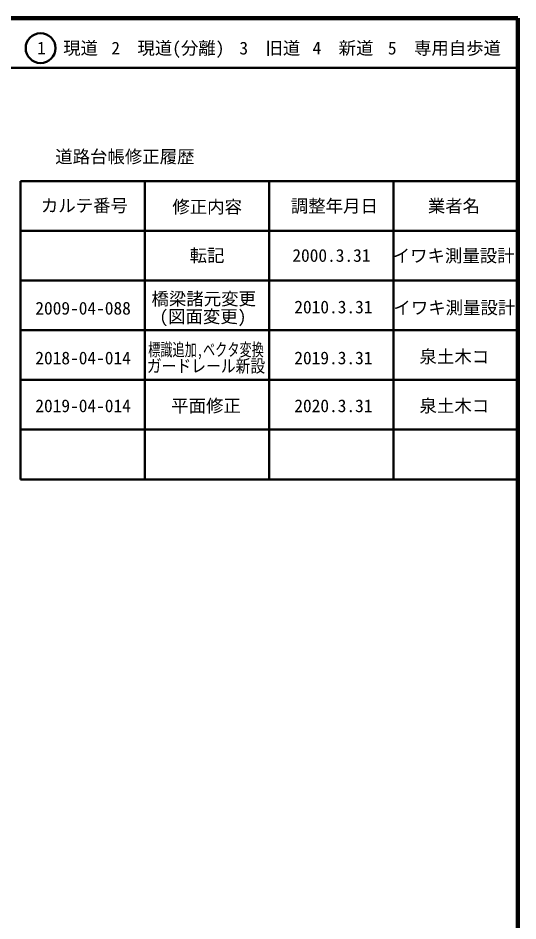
# Model space of a CAD drawing. Units: millimetres on the paper, enlarged 1000 times. Extents: x 40000 to 680000, y 20000 to 380000.
# Drawn here: x 579500 to 680000, y 198357 to 380000 of the extents above; entities that cross this region are included whole.
import ezdxf
from ezdxf.enums import TextEntityAlignment as Align

# ---------------------------------------------------------------- set-up
doc = ezdxf.new("R2010")
doc.units = ezdxf.units.MM
doc.header["$LTSCALE"] = 1000
for name, color, linetype, lineweight in [('M-TTL', 2, 'Continuous', 140), ('M-TTL-FRAM', 2, 'Continuous', 50), ('M-TTL-LINE', 7, 'Continuous', 50)]:
    doc.layers.add(name, color=color, linetype=linetype, lineweight=lineweight)
doc.layers.add('M-TTL-TXT', color=7, linetype='Continuous')
doc.styles.add('ＭＳ ゴシック', font='')
doc.styles.get('ＭＳ ゴシック').set_extended_font_data('MS Gothic')

msp = doc.modelspace()

# ---------------------------------------------------------------- linework, layer by layer
at = {"layer": 'M-TTL'}
for p, q in [((680000, 380000), (40000, 380000)), ((680000, 20000), (680000, 380000))]:
    msp.add_line(p, q, dxfattribs=at)
at = {"layer": 'M-TTL-FRAM'}
for p, q in [((580000, 347197), (580000, 287197)), ((580000, 347197), (680000, 347197)), ((580000, 287197), (680000, 287197))]:
    msp.add_line(p, q, dxfattribs=at)
at = {"layer": 'M-TTL-LINE'}
for p, q in [((40000, 370000), (680000, 370000)), ((605000, 347197), (605000, 287197)), ((630000, 347197), (630000, 287197)), ((655000, 347197), (655000, 287197)), ((580000, 337197), (680000, 337197)), ((580000, 327197), (680000, 327197)), ((580000, 317197), (680000, 317197)), ((580000, 307197), (680000, 307197)), ((580000, 297197), (680000, 297197))]:
    msp.add_line(p, q, dxfattribs=at)
msp.add_circle((584031, 373958), 3000, dxfattribs=at)

# ---------------------------------------------------------------- texts
at = {"layer": 'M-TTL-TXT', "style": 'ＭＳ ゴシック'}
for s, p in [('1\u3000現道', (589448, 373958)), ('2\u3000現道(分離)', (609619, 373958)), ('3\u3000旧道', (630121, 373958)), ('4\u3000新道', (644824, 373958)), ('5\u3000専用自歩道', (665228, 373958)), ('道路台帳修正履歴', (600968, 352113)), ('カルテ番号', (592839, 342277)), ('修正内容', (617509, 342023)), ('調整年月日', (643089, 342197)), ('業者名', (667134, 342197)), ('転記', (617500, 332245)), ('2000.3.31', (642500, 332245)), ('イワキ測量設計', (667077, 332189)), ('橋梁諸元変更', (616837, 323529)), ('イワキ測量設計', (667216, 321734)), ('2009-04-088', (592573, 321629)), ('(図面変更)', (616664, 319962)), ('2010.3.31', (642895, 321873)), ('2018-04-014', (592573, 311618)), ('2019.3.31', (642895, 311626)), ('泉土木コ', (667216, 311885)), ('平面修正', (617289, 301996)), ('泉土木コ', (667216, 301996)), ('2019-04-014', (592573, 301996)), ('2020.3.31', (642895, 301996))]:
    msp.add_text(s, height=2566, dxfattribs=at).set_placement(p, align=Align.MIDDLE_CENTER)
for s, width, p in [('標識追加,ベクタ変換', 0.7, (617289, 313286)), ('ガードレール新設', 0.85, (617289, 310003))]:
    msp.add_text(s, height=2566, dxfattribs=dict(at, width=width)).set_placement(p, align=Align.MIDDLE_CENTER)

doc.saveas('drawing.dxf')
